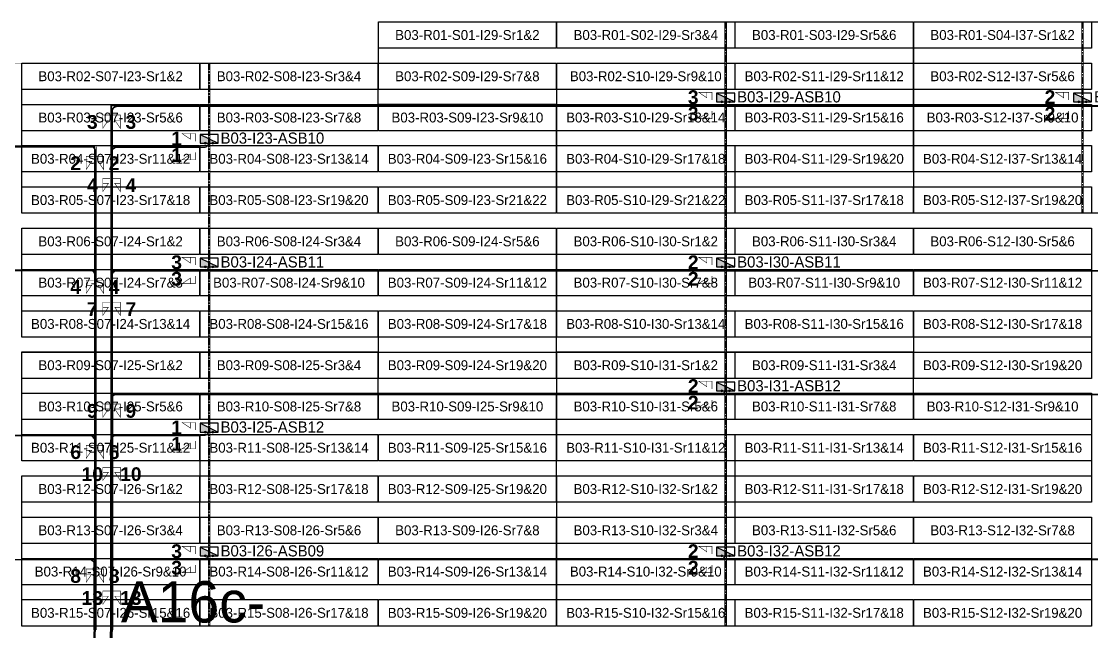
# Model space of a CAD drawing. Header units: metres. Extents: x 531268 to 531754, y 2675329 to 2675589.
# Drawn here: x 531462.6 to 531656.9, y 2675478.3 to 2675589.2 of the extents above; entities that cross this region are included whole.
import ezdxf
from ezdxf.enums import TextEntityAlignment as Align

# ---------------------------------------------------------------- set-up
doc = ezdxf.new("R2010")
doc.units = ezdxf.units.M
doc.linetypes.add('CENTER', pattern=[2, 1.25, -0.25, 0.25, -0.25])
doc.layers.add('Boundary-12.5 MW Block', color=6, linetype='Continuous', lineweight=9)
doc.layers.add('PILE', color=1, linetype='Continuous', lineweight=15)
for name, color, linetype in [('DC Trench BL-03', 40, 'Continuous'), ('E-Inverter Grouping', 2, 'Continuous'), ('Inverter Block-03', 7, 'Continuous'), ('LT Cable(AG) INV to LT Panel BL-03', 2, 'Continuous'), ('Messenger Wire Block-03 (Master Path)', 30, 'Continuous'), ('Messenger Wire Block-03 (MW Path)', 191, 'Continuous'), ('Messenger Wire Exc Link', 7, 'Continuous'), ('MMS Block Numbering', 7, 'Continuous'), ('MMS Table Block-03', 8, 'Continuous'), ('Plan Line - DC BL-03', 40, 'Continuous'), ('Section Marking BL-03', 2, 'Continuous')]:
    doc.layers.add(name, color=color, linetype=linetype)
doc.styles.add('Adani Regular', font='Adani Regular.ttf')
doc.styles.add('BoldTextStyle', font='arialbd.ttf')
doc.styles.get("Standard").update_dxf_attribs({"font": 'Adani Regular.ttf'})

# ---------------------------------------------------------------- blocks, each defined once
blk = doc.blocks.new('MMS Table (32.292 x 4.788)')
at = {"color": 0}
blk.add_lwpolyline([(0, -0.002), (0, 4.786), (32.292, 4.786), (32.292, -0.002)], close=True, dxfattribs=at)
at = {"color": 7}
blk.add_attdef('ID1', text='', height=1.8, dxfattribs=at).set_placement((16.146, 2.392), align=Align.MIDDLE_CENTER)
blk = doc.blocks.new('Inverter Block')
h = blk.add_hatch(color=0)
h.dxf.hatch_style = 1
h.paths.add_polyline_path([(-1.46, 2.27), (-1.46, 0.85), (1.46, 0.85)])
at = {"color": 0}
blk.add_lwpolyline([(1.46, 2.27), (-1.46, 2.27), (-1.46, 0.85), (1.46, 0.85)], close=True, dxfattribs=at)
blk.add_lwpolyline([(-1.46, 2.27), (1.46, 0.85)], dxfattribs=at)
at = {"layer": 'PILE'}
for centre in [(-0.61, 0.85), (0.61, 0.85)]:
    blk.add_circle(centre, 0.156, dxfattribs=at)
at = {"color": 7}
blk.add_attdef('ID', (-1.46, 3.01), '', height=1.8, dxfattribs=at)

msp = doc.modelspace()

# ---------------------------------------------------------------- linework, layer by layer
at = {"layer": 'Boundary-12.5 MW Block', "const_width": 0.05}
msp.add_lwpolyline([(531268.32, 2675581.58), (531527.45, 2675581.58), (531527.45, 2675589.08), (531754.1, 2675589.08), (531754.1, 2675329.29), (531268.32, 2675329.29)], close=True, dxfattribs=at)
at = {"layer": 'DC Trench BL-03', "color": 40, "const_width": 0.15}
for points in [[(531590.65, 2675589.08), (531590.35, 2675589.08), (531590.35, 2675479.29), (531590.65, 2675479.29)], [(531590.65, 2675589.08), (531590.35, 2675589.08), (531590.35, 2675479.29), (531590.65, 2675479.29)], [(531655.43, 2675589.08), (531655.13, 2675589.08), (531655.13, 2675554.29), (531655.43, 2675554.29)], [(531655.43, 2675589.08), (531655.13, 2675589.08), (531655.13, 2675554.29), (531655.43, 2675554.29)], [(531496.85, 2675581.58), (531496.55, 2675581.58), (531496.55, 2675479.29), (531496.85, 2675479.29)], [(531496.85, 2675581.58), (531496.55, 2675581.58), (531496.55, 2675479.29), (531496.85, 2675479.29)]]:
    msp.add_lwpolyline(points, close=True, dxfattribs=at)
at = {"layer": 'E-Inverter Grouping'}
for points in [[(531624.53, 2675589.08), (531624.53, 2675561.79), (531592.14, 2675561.79), (531592.14, 2675554.29), (531559.84, 2675554.29), (531559.84, 2675576.79), (531527.45, 2675576.79), (531527.45, 2675589.08)], [(531689.31, 2675554.29), (531592.24, 2675554.29), (531592.24, 2675559.08), (531624.63, 2675559.08), (531624.63, 2675589.08), (531689.31, 2675589.08)], [(531527.35, 2675574.08), (531559.74, 2675574.08), (531559.74, 2675554.29), (531462.67, 2675554.29), (531462.67, 2675581.58), (531527.35, 2675581.58)]]:
    msp.add_lwpolyline(points, close=True, dxfattribs=at)
at = {"layer": 'E-Inverter Grouping', "color": 3}
for points in [[(531559.74, 2675524.29), (531527.45, 2675524.29), (531527.45, 2675531.79), (531462.67, 2675531.79), (531462.67, 2675551.58), (531559.74, 2675551.58)], [(531656.92, 2675524.29), (531624.63, 2675524.29), (531624.63, 2675531.79), (531559.84, 2675531.79), (531559.84, 2675551.58), (531656.92, 2675551.58)], [(531527.35, 2675521.58), (531559.74, 2675521.58), (531559.74, 2675501.79), (531495.06, 2675501.79), (531495.06, 2675509.29), (531462.67, 2675509.29), (531462.67, 2675529.08), (531527.35, 2675529.08)], [(531624.53, 2675521.58), (531656.92, 2675521.58), (531656.92, 2675501.79), (531592.24, 2675501.79), (531592.24, 2675509.29), (531559.84, 2675509.29), (531559.84, 2675529.08), (531624.53, 2675529.08)], [(531462.67, 2675479.29), (531462.67, 2675506.58), (531494.96, 2675506.58), (531494.96, 2675499.08), (531559.74, 2675499.08), (531559.74, 2675479.29)], [(531559.84, 2675479.29), (531559.84, 2675506.58), (531592.14, 2675506.58), (531592.14, 2675499.08), (531656.92, 2675499.08), (531656.92, 2675479.29)]]:
    msp.add_lwpolyline(points, close=True, dxfattribs=at)
at = {"layer": 'LT Cable(AG) INV to LT Panel BL-03', "color": 5}
for points in [[(531490.75, 2675461.29), (531487.25, 2675461.29, -0.414214), (531486.35, 2675462.19), (531486.35, 2675465.29, 0.214019), (531486.05, 2675465.96), (531479.33, 2675471.94, -0.214019), (531479.03, 2675472.61), (531479.03, 2675477.92, -0.0289), (531479.04, 2675478.02), (531479.09, 2675478.5, 0.0289), (531479.1, 2675478.61), (531479.1, 2675572.87, -0.414214), (531480, 2675573.77), (531589.6, 2675573.77, 0.414214), (531590.5, 2675574.67), (531590.5, 2675575.23)], [(531490.75, 2675461.32), (531487.28, 2675461.32, -0.414214), (531486.38, 2675462.22), (531486.38, 2675465.3, 0.214019), (531486.07, 2675465.97), (531479.36, 2675471.95, -0.214019), (531479.06, 2675472.62), (531479.06, 2675477.92, -0.0289), (531479.06, 2675478.02), (531479.12, 2675478.5, 0.0289), (531479.13, 2675478.61), (531479.13, 2675572.84, -0.414214), (531480.03, 2675573.74), (531654.38, 2675573.74, 0.414214), (531655.28, 2675574.64), (531655.28, 2675575.23)], [(531490.75, 2675461.34), (531487.3, 2675461.34, -0.414214), (531486.4, 2675462.24), (531486.4, 2675465.31, 0.214019), (531486.1, 2675465.98), (531479.38, 2675471.96, -0.214019), (531479.08, 2675472.63), (531479.08, 2675477.92, -0.0289), (531479.09, 2675478.02), (531479.14, 2675478.5, 0.0289), (531479.15, 2675478.6), (531479.15, 2675572.82, -0.414214), (531480.05, 2675573.72), (531719.16, 2675573.72, 0.414214), (531720.06, 2675574.62), (531720.06, 2675575.23)], [(531490.75, 2675461.27), (531487.23, 2675461.27, -0.414214), (531486.33, 2675462.17), (531486.33, 2675465.28, 0.214019), (531486.02, 2675465.95), (531479.31, 2675471.93, -0.214019), (531479.01, 2675472.6), (531479.01, 2675477.92, -0.0289), (531479.01, 2675478.03), (531479.07, 2675478.51, 0.0289), (531479.08, 2675478.61), (531479.08, 2675565.39, -0.414214), (531479.98, 2675566.29), (531495.8, 2675566.29, 0.414214), (531496.7, 2675567.19), (531496.7, 2675567.73)], [(531488.81, 2675461.19), (531487.15, 2675461.19, -0.414214), (531486.25, 2675462.09), (531486.25, 2675465.24, 0.214019), (531485.95, 2675465.92), (531479.23, 2675471.89, -0.214019), (531478.93, 2675472.57), (531478.93, 2675477.93, -0.0289), (531478.94, 2675478.03), (531478.99, 2675478.51, 0.0289), (531479, 2675478.61), (531479, 2675542.97, -0.414214), (531479.9, 2675543.87), (531495.8, 2675543.87, 0.414214), (531496.7, 2675544.77), (531496.7, 2675545.23)], [(531488.81, 2675461.22), (531487.18, 2675461.22, -0.414214), (531486.28, 2675462.12), (531486.28, 2675465.26, 0.214019), (531485.97, 2675465.93), (531479.26, 2675471.91, -0.214019), (531478.96, 2675472.58), (531478.96, 2675477.92, -0.0289), (531478.96, 2675478.03), (531479.02, 2675478.51, 0.0289), (531479.03, 2675478.61), (531479.03, 2675542.94, -0.414214), (531479.93, 2675543.84), (531589.6, 2675543.84, 0.414214), (531590.5, 2675544.74), (531590.5, 2675545.23)], [(531488.81, 2675461.24), (531487.2, 2675461.24, -0.414214), (531486.3, 2675462.14), (531486.3, 2675465.27, 0.214019), (531486, 2675465.94), (531479.28, 2675471.92, -0.214019), (531478.98, 2675472.59), (531478.98, 2675477.92, -0.0289), (531478.99, 2675478.03), (531479.04, 2675478.51, 0.0289), (531479.05, 2675478.61), (531479.05, 2675542.92, -0.414214), (531479.95, 2675543.82), (531686.77, 2675543.82, 0.414214), (531687.67, 2675544.72), (531687.67, 2675545.23)], [(531486.74, 2675461.22, -0.297466), (531486.2, 2675462.04), (531486.2, 2675465.22, 0.214019), (531485.9, 2675465.89), (531479.18, 2675471.87, -0.214019), (531478.88, 2675472.54), (531478.88, 2675477.93, -0.0289), (531478.89, 2675478.03), (531478.94, 2675478.51, 0.0289), (531478.95, 2675478.62), (531478.95, 2675520.52, -0.414214), (531479.85, 2675521.42), (531589.6, 2675521.42, 0.414214), (531590.5, 2675522.32), (531590.5, 2675522.73)], [(531488.81, 2675461.17), (531487.13, 2675461.17, -0.414214), (531486.23, 2675462.07), (531486.23, 2675465.23, 0.214019), (531485.92, 2675465.91), (531479.21, 2675471.88, -0.214019), (531478.91, 2675472.56), (531478.91, 2675477.93, -0.0289), (531478.91, 2675478.03), (531478.97, 2675478.51, 0.0289), (531478.98, 2675478.61), (531478.98, 2675520.49, -0.414214), (531479.88, 2675521.39), (531686.77, 2675521.39, 0.414214), (531687.67, 2675522.29), (531687.67, 2675522.73)], [(531486.74, 2675461.18, -0.305689), (531486.18, 2675462.02), (531486.18, 2675465.21, 0.214019), (531485.87, 2675465.88), (531479.16, 2675471.86, -0.214019), (531478.86, 2675472.53), (531478.86, 2675477.93, -0.0289), (531478.86, 2675478.03), (531478.92, 2675478.51, 0.0289), (531478.93, 2675478.62), (531478.93, 2675513.04, -0.414214), (531479.83, 2675513.94), (531495.8, 2675513.94, 0.414214), (531496.7, 2675514.84), (531496.7, 2675515.23)], [(531486.74, 2675461.11, -0.32196), (531486.13, 2675461.97), (531486.13, 2675465.19, 0.214019), (531485.82, 2675465.86), (531479.11, 2675471.84, -0.214019), (531478.81, 2675472.51), (531478.81, 2675477.93, -0.0289), (531478.81, 2675478.04), (531478.87, 2675478.52, 0.0289), (531478.88, 2675478.62), (531478.88, 2675490.59, -0.414214), (531479.78, 2675491.49), (531589.6, 2675491.49, 0.414214), (531590.5, 2675492.39), (531590.5, 2675492.73)], [(531486.74, 2675461.15, -0.31385), (531486.15, 2675461.99), (531486.15, 2675465.2, 0.214019), (531485.85, 2675465.87), (531479.13, 2675471.85, -0.214019), (531478.83, 2675472.52), (531478.83, 2675477.93, -0.0289), (531478.84, 2675478.04), (531478.89, 2675478.52, 0.0289), (531478.9, 2675478.62), (531478.9, 2675490.57, -0.414214), (531479.8, 2675491.47), (531686.77, 2675491.47, 0.414214), (531687.67, 2675492.37), (531687.67, 2675492.73)]]:
    msp.add_lwpolyline(points, format="xyb", dxfattribs=at)
at = {"layer": 'LT Cable(AG) INV to LT Panel BL-03'}
for points in [[(531485.72, 2675460.7), (531485.04, 2675460.7, -0.160996), (531484.51, 2675460.88), (531483.03, 2675461.98, 0.103275), (531482.67, 2675462.05), (531476.89, 2675462.05, -0.414214), (531475.99, 2675462.95), (531475.99, 2675477.94, -0.021393), (531475.99, 2675478.01), (531476.03, 2675478.52, 0.021393), (531476.04, 2675478.6), (531476.04, 2675565.55, 0.414214), (531475.14, 2675566.45), (531335.64, 2675566.45, -0.414214), (531334.74, 2675567.35), (531334.74, 2675567.73)], [(531485.72, 2675460.73), (531485.05, 2675460.73, -0.160853), (531484.52, 2675460.9), (531483.03, 2675462, 0.103275), (531482.67, 2675462.08), (531476.91, 2675462.08, -0.414214), (531476.01, 2675462.98), (531476.01, 2675477.94, -0.021393), (531476.02, 2675478.01), (531476.06, 2675478.52, 0.021393), (531476.06, 2675478.6), (531476.06, 2675565.58, 0.414214), (531475.16, 2675566.48), (531432.81, 2675566.48, -0.414214), (531431.91, 2675567.38), (531431.91, 2675567.73)], [(531487.71, 2675460.65), (531485.03, 2675460.65, -0.161285), (531484.49, 2675460.83), (531483.02, 2675461.93, 0.103275), (531482.66, 2675462), (531476.84, 2675462, -0.414214), (531475.94, 2675462.9), (531475.94, 2675477.94, -0.021393), (531475.94, 2675478.02), (531475.98, 2675478.52, 0.021393), (531475.99, 2675478.6), (531475.99, 2675543, 0.414214), (531475.09, 2675543.9), (531335.64, 2675543.9, -0.414214), (531334.74, 2675544.8), (531334.74, 2675545.23)], [(531487.71, 2675460.68), (531485.04, 2675460.68, -0.16114), (531484.5, 2675460.85), (531483.02, 2675461.95, 0.103275), (531482.66, 2675462.03), (531476.86, 2675462.03, -0.414214), (531475.96, 2675462.93), (531475.96, 2675477.94, -0.021393), (531475.97, 2675478.02), (531476.01, 2675478.52, 0.021393), (531476.01, 2675478.6), (531476.01, 2675543.03, 0.414214), (531475.11, 2675543.93), (531432.81, 2675543.93, -0.414214), (531431.91, 2675544.83), (531431.91, 2675545.23)], [(531487.71, 2675460.6), (531485.02, 2675460.6, -0.161577), (531484.48, 2675460.78), (531483.01, 2675461.88, 0.103275), (531482.65, 2675461.95), (531476.79, 2675461.95, -0.414214), (531475.89, 2675462.85), (531475.89, 2675477.94, -0.021393), (531475.89, 2675478.02), (531475.93, 2675478.52, 0.021393), (531475.94, 2675478.6), (531475.94, 2675512.95, 0.414214), (531475.04, 2675513.85), (531335.64, 2675513.85, -0.414214), (531334.74, 2675514.75), (531334.74, 2675515.23)], [(531487.71, 2675460.63), (531485.02, 2675460.63, -0.161431), (531484.49, 2675460.8), (531483.01, 2675461.9, 0.103275), (531482.65, 2675461.98), (531476.81, 2675461.98, -0.414214), (531475.91, 2675462.88), (531475.91, 2675477.94, -0.021393), (531475.92, 2675478.02), (531475.96, 2675478.52, 0.021393), (531475.96, 2675478.6), (531475.96, 2675512.98, 0.414214), (531475.06, 2675513.88), (531432.81, 2675513.88, -0.414214), (531431.91, 2675514.78), (531431.91, 2675515.23)], [(531489.86, 2675460.55), (531485, 2675460.55, -0.161872), (531484.46, 2675460.73), (531482.99, 2675461.83, 0.103275), (531482.63, 2675461.9), (531476.74, 2675461.9, -0.414214), (531475.84, 2675462.8), (531475.84, 2675477.94, -0.021393), (531475.84, 2675478.02), (531475.88, 2675478.53, 0.021393), (531475.89, 2675478.6), (531475.89, 2675490.4, 0.414214), (531474.99, 2675491.3), (531335.64, 2675491.3, -0.414214), (531334.74, 2675492.2), (531334.74, 2675492.73)], [(531489.86, 2675460.58), (531485.01, 2675460.58, -0.161724), (531484.47, 2675460.76), (531483, 2675461.85, 0.103275), (531482.64, 2675461.93), (531476.76, 2675461.93, -0.414214), (531475.86, 2675462.83), (531475.86, 2675477.94, -0.021393), (531475.87, 2675478.02), (531475.91, 2675478.53, 0.021393), (531475.91, 2675478.6), (531475.91, 2675490.43, 0.414214), (531475.01, 2675491.33), (531432.81, 2675491.33, -0.414214), (531431.91, 2675492.23), (531431.91, 2675492.73)], [(531485.52, 2675460.63), (531485.95, 2675461.27, 0.149882), (531486.1, 2675461.77), (531486.1, 2675465.18, 0.214019), (531485.8, 2675465.85), (531479.08, 2675471.83, -0.214019), (531478.78, 2675472.5), (531478.78, 2675477.93, -0.0289), (531478.79, 2675478.04), (531478.84, 2675478.52, 0.0289), (531478.85, 2675478.62), (531478.85, 2675490.62, -0.414214), (531479.75, 2675491.52), (531495.8, 2675491.52, 0.414214), (531496.7, 2675492.42), (531496.7, 2675492.73)]]:
    msp.add_lwpolyline(points, format="xyb", dxfattribs=at)
at = {"layer": 'Messenger Wire Block-03 (Master Path)'}
for points in [[(531478.99, 2675478.56), (531478.99, 2675573.88)], [(531478.99, 2675573.88), (531721.7, 2675573.88)], [(531333.1, 2675566.38), (531475.96, 2675566.38)], [(531475.96, 2675478.56), (531475.96, 2675566.38)], [(531478.99, 2675566.38), (531494.96, 2675566.38)], [(531333.1, 2675543.88), (531475.96, 2675543.88)], [(531478.99, 2675543.88), (531689.31, 2675543.88)], [(531478.99, 2675521.38), (531689.31, 2675521.38)], [(531333.1, 2675513.88), (531475.96, 2675513.88)], [(531478.99, 2675513.88), (531494.96, 2675513.88)], [(531333.1, 2675491.38), (531475.96, 2675491.38)], [(531478.99, 2675491.38), (531689.31, 2675491.38)]]:
    msp.add_lwpolyline(points, dxfattribs=at)
at = {"layer": 'Messenger Wire Block-03 (MW Path)', "const_width": 0.1}
for points in [[(531478.74, 2675478.56), (531478.74, 2675573.88)], [(531478.99, 2675573.88), (531721.7, 2675573.88)], [(531333.1, 2675566.38), (531475.96, 2675566.38)], [(531476.21, 2675478.56), (531476.21, 2675566.38)], [(531478.99, 2675566.38), (531494.96, 2675566.38)], [(531333.1, 2675543.88), (531475.96, 2675543.88)], [(531478.99, 2675543.88), (531689.31, 2675543.88)], [(531478.99, 2675521.38), (531689.31, 2675521.38)], [(531479.24, 2675478.56), (531479.24, 2675521.38)], [(531333.1, 2675513.88), (531475.96, 2675513.88)], [(531478.99, 2675513.88), (531494.96, 2675513.88)], [(531333.1, 2675491.38), (531475.96, 2675491.38)], [(531475.71, 2675478.56), (531475.71, 2675491.38)], [(531478.99, 2675491.38), (531689.31, 2675491.38)]]:
    msp.add_lwpolyline(points, dxfattribs=at)
at = {"layer": 'Messenger Wire Exc Link'}
for points in [[(531475.91, 2675477.98), (531475.96, 2675478.56)], [(531478.92, 2675477.98), (531478.99, 2675478.56)]]:
    msp.add_lwpolyline(points, dxfattribs=at)
at = {"layer": 'Plan Line - DC BL-03', "color": 6, "linetype": 'CENTER'}
for points in [[(531590.5, 2675589.08), (531590.5, 2675479.29)], [(531655.28, 2675589.08), (531655.28, 2675554.29)], [(531496.7, 2675581.58), (531496.7, 2675479.29)]]:
    msp.add_lwpolyline(points, dxfattribs=at)
at = {"layer": 'Section Marking BL-03', "color": 94, "lineweight": 35, "true_color": 0x00a500, "const_width": 0.1}
for points in [[(531588, 2675574.88), (531588, 2675576.27), (531585.6, 2675576.27), (531587.08, 2675575.26), (531587.08, 2675576.27)], [(531652.78, 2675574.88), (531652.78, 2675576.27), (531650.38, 2675576.27), (531651.86, 2675575.26), (531651.86, 2675576.27)], [(531478.79, 2675572.13), (531477.4, 2675572.13), (531477.4, 2675569.73), (531478.41, 2675571.21), (531477.4, 2675571.21)], [(531479.19, 2675572.13), (531480.58, 2675572.13), (531480.58, 2675569.73), (531479.57, 2675571.21), (531480.58, 2675571.21)], [(531588, 2675572.88), (531588, 2675571.49), (531585.6, 2675571.49), (531587.08, 2675572.5), (531587.08, 2675571.49)], [(531652.78, 2675572.88), (531652.78, 2675571.49), (531650.38, 2675571.49), (531651.86, 2675572.5), (531651.86, 2675571.49)], [(531494.2, 2675567.38), (531494.2, 2675568.77), (531491.8, 2675568.77), (531493.28, 2675567.76), (531493.28, 2675568.77)], [(531475.76, 2675564.63), (531474.37, 2675564.63), (531474.37, 2675562.23), (531475.38, 2675563.71), (531474.37, 2675563.71)], [(531476.16, 2675564.63), (531477.55, 2675564.63), (531477.55, 2675562.23), (531476.54, 2675563.71), (531477.55, 2675563.71)], [(531494.2, 2675565.38), (531494.2, 2675563.99), (531491.8, 2675563.99), (531493.28, 2675565), (531493.28, 2675563.99)], [(531478.79, 2675560.63), (531477.4, 2675560.63), (531477.4, 2675558.23), (531478.41, 2675559.71), (531477.4, 2675559.71)], [(531479.19, 2675560.63), (531480.58, 2675560.63), (531480.58, 2675558.23), (531479.57, 2675559.71), (531480.58, 2675559.71)], [(531494.2, 2675544.88), (531494.2, 2675546.27), (531491.8, 2675546.27), (531493.28, 2675545.26), (531493.28, 2675546.27)], [(531588, 2675544.88), (531588, 2675546.27), (531585.6, 2675546.27), (531587.08, 2675545.26), (531587.08, 2675546.27)], [(531494.2, 2675542.88), (531494.2, 2675541.49), (531491.8, 2675541.49), (531493.28, 2675542.5), (531493.28, 2675541.49)], [(531588, 2675542.88), (531588, 2675541.49), (531585.6, 2675541.49), (531587.08, 2675542.5), (531587.08, 2675541.49)], [(531475.76, 2675542.13), (531474.37, 2675542.13), (531474.37, 2675539.73), (531475.38, 2675541.21), (531474.37, 2675541.21)], [(531476.16, 2675542.13), (531477.55, 2675542.13), (531477.55, 2675539.73), (531476.54, 2675541.21), (531477.55, 2675541.21)], [(531478.79, 2675538.13), (531477.4, 2675538.13), (531477.4, 2675535.73), (531478.41, 2675537.21), (531477.4, 2675537.21)], [(531479.19, 2675538.13), (531480.58, 2675538.13), (531480.58, 2675535.73), (531479.57, 2675537.21), (531480.58, 2675537.21)], [(531588, 2675522.38), (531588, 2675523.77), (531585.6, 2675523.77), (531587.08, 2675522.76), (531587.08, 2675523.77)], [(531478.79, 2675519.63), (531477.4, 2675519.63), (531477.4, 2675517.23), (531478.41, 2675518.71), (531477.4, 2675518.71)], [(531479.19, 2675519.63), (531480.58, 2675519.63), (531480.58, 2675517.23), (531479.57, 2675518.71), (531480.58, 2675518.71)], [(531588, 2675520.38), (531588, 2675518.99), (531585.6, 2675518.99), (531587.08, 2675520), (531587.08, 2675518.99)], [(531494.2, 2675514.88), (531494.2, 2675516.27), (531491.8, 2675516.27), (531493.28, 2675515.26), (531493.28, 2675516.27)], [(531475.76, 2675512.13), (531474.37, 2675512.13), (531474.37, 2675509.73), (531475.38, 2675511.21), (531474.37, 2675511.21)], [(531476.16, 2675512.13), (531477.55, 2675512.13), (531477.55, 2675509.73), (531476.54, 2675511.21), (531477.55, 2675511.21)], [(531494.2, 2675512.88), (531494.2, 2675511.49), (531491.8, 2675511.49), (531493.28, 2675512.5), (531493.28, 2675511.49)], [(531478.79, 2675508.13), (531477.4, 2675508.13), (531477.4, 2675505.73), (531478.41, 2675507.21), (531477.4, 2675507.21)], [(531479.19, 2675508.13), (531480.58, 2675508.13), (531480.58, 2675505.73), (531479.57, 2675507.21), (531480.58, 2675507.21)], [(531494.2, 2675492.38), (531494.2, 2675493.77), (531491.8, 2675493.77), (531493.28, 2675492.76), (531493.28, 2675493.77)], [(531588, 2675492.38), (531588, 2675493.77), (531585.6, 2675493.77), (531587.08, 2675492.76), (531587.08, 2675493.77)], [(531494.2, 2675490.38), (531494.2, 2675488.99), (531491.8, 2675488.99), (531493.28, 2675490), (531493.28, 2675488.99)], [(531588, 2675490.38), (531588, 2675488.99), (531585.6, 2675488.99), (531587.08, 2675490), (531587.08, 2675488.99)], [(531475.76, 2675489.63), (531474.37, 2675489.63), (531474.37, 2675487.23), (531475.38, 2675488.71), (531474.37, 2675488.71)], [(531476.16, 2675489.63), (531477.55, 2675489.63), (531477.55, 2675487.23), (531476.54, 2675488.71), (531477.55, 2675488.71)], [(531478.79, 2675485.63), (531477.4, 2675485.63), (531477.4, 2675483.23), (531478.41, 2675484.71), (531477.4, 2675484.71)], [(531479.19, 2675485.63), (531480.58, 2675485.63), (531480.58, 2675483.23), (531479.57, 2675484.71), (531480.58, 2675484.71)]]:
    msp.add_lwpolyline(points, dxfattribs=at)

# ---------------------------------------------------------------- block references
at = {"layer": 'Inverter Block-03'}
ref = msp.add_blockref('Inverter Block', (531590.5, 2675573.57), dxfattribs=dict(at, xscale=1.124999999976148, yscale=1.124999999976148, zscale=1.124999999976148))
ref.add_attrib('ID', 'B03-I29-ASB10', (531592.58, 2675574.43), dxfattribs={"layer": '0', "color": 7, "height": 2.025})
ref = msp.add_blockref('Inverter Block', (531655.28, 2675573.57), dxfattribs=dict(at, xscale=1.124999999976148, yscale=1.124999999976148, zscale=1.124999999976148))
ref.add_attrib('ID', 'B03-I37-ASB10', (531657.37, 2675574.43), dxfattribs={"layer": '0', "color": 7, "height": 2.025})
ref = msp.add_blockref('Inverter Block', (531496.7, 2675566.07), dxfattribs=dict(at, xscale=1.124999999976148, yscale=1.124999999976148, zscale=1.124999999976148))
ref.add_attrib('ID', 'B03-I23-ASB10', (531498.78, 2675566.93), dxfattribs={"layer": '0', "color": 7, "height": 2.025})
ref = msp.add_blockref('Inverter Block', (531496.7, 2675543.57), dxfattribs=dict(at, xscale=1.124999999976148, yscale=1.124999999976148, zscale=1.124999999976148))
ref.add_attrib('ID', 'B03-I24-ASB11', (531498.78, 2675544.43), dxfattribs={"layer": '0', "color": 7, "height": 2.025})
ref = msp.add_blockref('Inverter Block', (531590.5, 2675543.57), dxfattribs=dict(at, xscale=1.124999999976148, yscale=1.124999999976148, zscale=1.124999999976148))
ref.add_attrib('ID', 'B03-I30-ASB11', (531592.58, 2675544.43), dxfattribs={"layer": '0', "color": 7, "height": 2.025})
ref = msp.add_blockref('Inverter Block', (531590.5, 2675521.07), dxfattribs=dict(at, xscale=1.124999999976148, yscale=1.124999999976148, zscale=1.124999999976148))
ref.add_attrib('ID', 'B03-I31-ASB12', (531592.58, 2675521.93), dxfattribs={"layer": '0', "color": 7, "height": 2.025})
ref = msp.add_blockref('Inverter Block', (531496.7, 2675513.57), dxfattribs=dict(at, xscale=1.124999999976148, yscale=1.124999999976148, zscale=1.124999999976148))
ref.add_attrib('ID', 'B03-I25-ASB12', (531498.78, 2675514.43), dxfattribs={"layer": '0', "color": 7, "height": 2.025})
ref = msp.add_blockref('Inverter Block', (531496.7, 2675491.07), dxfattribs=dict(at, xscale=1.124999999976148, yscale=1.124999999976148, zscale=1.124999999976148))
ref.add_attrib('ID', 'B03-I26-ASB09', (531498.78, 2675491.93), dxfattribs={"layer": '0', "color": 7, "height": 2.025})
ref = msp.add_blockref('Inverter Block', (531590.5, 2675491.07), dxfattribs=dict(at, xscale=1.124999999976148, yscale=1.124999999976148, zscale=1.124999999976148))
ref.add_attrib('ID', 'B03-I32-ASB12', (531592.58, 2675491.93), dxfattribs={"layer": '0', "color": 7, "height": 2.025})
at = {"layer": 'MMS Table Block-03'}
for p, values in [((531527.45, 2675584.29), {'ID1': 'B03-R01-S01-I29-Sr1&2'}), ((531559.84, 2675584.29), {'ID1': 'B03-R01-S02-I29-Sr3&4'}), ((531592.24, 2675584.29), {'ID1': 'B03-R01-S03-I29-Sr5&6'}), ((531624.63, 2675584.29), {'ID1': 'B03-R01-S04-I37-Sr1&2'}), ((531462.67, 2675576.79), {'ID1': 'B03-R02-S07-I23-Sr1&2'}), ((531495.06, 2675576.79), {'ID1': 'B03-R02-S08-I23-Sr3&4'}), ((531527.45, 2675576.79), {'ID1': 'B03-R02-S09-I29-Sr7&8'}), ((531559.84, 2675576.79), {'ID1': 'B03-R02-S10-I29-Sr9&10'}), ((531592.24, 2675576.79), {'ID1': 'B03-R02-S11-I29-Sr11&12'}), ((531624.63, 2675576.79), {'ID1': 'B03-R02-S12-I37-Sr5&6'}), ((531462.67, 2675569.29), {'ID1': 'B03-R03-S07-I23-Sr5&6'}), ((531495.06, 2675569.29), {'ID1': 'B03-R03-S08-I23-Sr7&8'}), ((531527.45, 2675569.29), {'ID1': 'B03-R03-S09-I23-Sr9&10'}), ((531559.84, 2675569.29), {'ID1': 'B03-R03-S10-I29-Sr13&14'}), ((531592.24, 2675569.29), {'ID1': 'B03-R03-S11-I29-Sr15&16'}), ((531624.63, 2675569.29), {'ID1': 'B03-R03-S12-I37-Sr9&10'}), ((531462.67, 2675561.79), {'ID1': 'B03-R04-S07-I23-Sr11&12'}), ((531495.06, 2675561.79), {'ID1': 'B03-R04-S08-I23-Sr13&14'}), ((531527.45, 2675561.79), {'ID1': 'B03-R04-S09-I23-Sr15&16'}), ((531559.84, 2675561.79), {'ID1': 'B03-R04-S10-I29-Sr17&18'}), ((531592.24, 2675561.79), {'ID1': 'B03-R04-S11-I29-Sr19&20'}), ((531624.63, 2675561.79), {'ID1': 'B03-R04-S12-I37-Sr13&14'}), ((531462.67, 2675554.29), {'ID1': 'B03-R05-S07-I23-Sr17&18'}), ((531495.06, 2675554.29), {'ID1': 'B03-R05-S08-I23-Sr19&20'}), ((531527.45, 2675554.29), {'ID1': 'B03-R05-S09-I23-Sr21&22'}), ((531559.84, 2675554.29), {'ID1': 'B03-R05-S10-I29-Sr21&22'}), ((531592.24, 2675554.29), {'ID1': 'B03-R05-S11-I37-Sr17&18'}), ((531624.63, 2675554.29), {'ID1': 'B03-R05-S12-I37-Sr19&20'}), ((531462.67, 2675546.79), {'ID1': 'B03-R06-S07-I24-Sr1&2'}), ((531495.06, 2675546.79), {'ID1': 'B03-R06-S08-I24-Sr3&4'}), ((531527.45, 2675546.79), {'ID1': 'B03-R06-S09-I24-Sr5&6'}), ((531559.84, 2675546.79), {'ID1': 'B03-R06-S10-I30-Sr1&2'}), ((531592.24, 2675546.79), {'ID1': 'B03-R06-S11-I30-Sr3&4'}), ((531624.63, 2675546.79), {'ID1': 'B03-R06-S12-I30-Sr5&6'}), ((531462.67, 2675539.29), {'ID1': 'B03-R07-S07-I24-Sr7&8'}), ((531495.06, 2675539.29), {'ID1': 'B03-R07-S08-I24-Sr9&10'}), ((531527.45, 2675539.29), {'ID1': 'B03-R07-S09-I24-Sr11&12'}), ((531559.84, 2675539.29), {'ID1': 'B03-R07-S10-I30-Sr7&8'}), ((531592.24, 2675539.29), {'ID1': 'B03-R07-S11-I30-Sr9&10'}), ((531624.63, 2675539.29), {'ID1': 'B03-R07-S12-I30-Sr11&12'}), ((531462.67, 2675531.79), {'ID1': 'B03-R08-S07-I24-Sr13&14'}), ((531495.06, 2675531.79), {'ID1': 'B03-R08-S08-I24-Sr15&16'}), ((531527.45, 2675531.79), {'ID1': 'B03-R08-S09-I24-Sr17&18'}), ((531559.84, 2675531.79), {'ID1': 'B03-R08-S10-I30-Sr13&14'}), ((531592.24, 2675531.79), {'ID1': 'B03-R08-S11-I30-Sr15&16'}), ((531624.63, 2675531.79), {'ID1': 'B03-R08-S12-I30-Sr17&18'}), ((531462.67, 2675524.29), {'ID1': 'B03-R09-S07-I25-Sr1&2'}), ((531495.06, 2675524.29), {'ID1': 'B03-R09-S08-I25-Sr3&4'}), ((531527.45, 2675524.29), {'ID1': 'B03-R09-S09-I24-Sr19&20'}), ((531559.84, 2675524.29), {'ID1': 'B03-R09-S10-I31-Sr1&2'}), ((531592.24, 2675524.29), {'ID1': 'B03-R09-S11-I31-Sr3&4'}), ((531624.63, 2675524.29), {'ID1': 'B03-R09-S12-I30-Sr19&20'}), ((531462.67, 2675516.79), {'ID1': 'B03-R10-S07-I25-Sr5&6'}), ((531495.06, 2675516.79), {'ID1': 'B03-R10-S08-I25-Sr7&8'}), ((531527.45, 2675516.79), {'ID1': 'B03-R10-S09-I25-Sr9&10'}), ((531559.84, 2675516.79), {'ID1': 'B03-R10-S10-I31-Sr5&6'}), ((531592.24, 2675516.79), {'ID1': 'B03-R10-S11-I31-Sr7&8'}), ((531624.63, 2675516.79), {'ID1': 'B03-R10-S12-I31-Sr9&10'}), ((531462.67, 2675509.29), {'ID1': 'B03-R11-S07-I25-Sr11&12'}), ((531495.06, 2675509.29), {'ID1': 'B03-R11-S08-I25-Sr13&14'}), ((531527.45, 2675509.29), {'ID1': 'B03-R11-S09-I25-Sr15&16'}), ((531559.84, 2675509.29), {'ID1': 'B03-R11-S10-I31-Sr11&12'}), ((531592.24, 2675509.29), {'ID1': 'B03-R11-S11-I31-Sr13&14'}), ((531624.63, 2675509.29), {'ID1': 'B03-R11-S12-I31-Sr15&16'}), ((531462.67, 2675501.79), {'ID1': 'B03-R12-S07-I26-Sr1&2'}), ((531495.06, 2675501.79), {'ID1': 'B03-R12-S08-I25-Sr17&18'}), ((531527.45, 2675501.79), {'ID1': 'B03-R12-S09-I25-Sr19&20'}), ((531559.84, 2675501.79), {'ID1': 'B03-R12-S10-I32-Sr1&2'}), ((531592.24, 2675501.79), {'ID1': 'B03-R12-S11-I31-Sr17&18'}), ((531624.63, 2675501.79), {'ID1': 'B03-R12-S12-I31-Sr19&20'}), ((531462.67, 2675494.29), {'ID1': 'B03-R13-S07-I26-Sr3&4'}), ((531495.06, 2675494.29), {'ID1': 'B03-R13-S08-I26-Sr5&6'}), ((531527.45, 2675494.29), {'ID1': 'B03-R13-S09-I26-Sr7&8'}), ((531559.84, 2675494.29), {'ID1': 'B03-R13-S10-I32-Sr3&4'}), ((531592.24, 2675494.29), {'ID1': 'B03-R13-S11-I32-Sr5&6'}), ((531624.63, 2675494.29), {'ID1': 'B03-R13-S12-I32-Sr7&8'}), ((531462.67, 2675486.79), {'ID1': 'B03-R14-S07-I26-Sr9&10'}), ((531495.06, 2675486.79), {'ID1': 'B03-R14-S08-I26-Sr11&12'}), ((531527.45, 2675486.79), {'ID1': 'B03-R14-S09-I26-Sr13&14'}), ((531559.84, 2675486.79), {'ID1': 'B03-R14-S10-I32-Sr9&10'}), ((531592.24, 2675486.79), {'ID1': 'B03-R14-S11-I32-Sr11&12'}), ((531624.63, 2675486.79), {'ID1': 'B03-R14-S12-I32-Sr13&14'}), ((531462.67, 2675479.29), {'ID1': 'B03-R15-S07-I26-Sr15&16'}), ((531495.06, 2675479.29), {'ID1': 'B03-R15-S08-I26-Sr17&18'}), ((531527.45, 2675479.29), {'ID1': 'B03-R15-S09-I26-Sr19&20'}), ((531559.84, 2675479.29), {'ID1': 'B03-R15-S10-I32-Sr15&16'}), ((531592.24, 2675479.29), {'ID1': 'B03-R15-S11-I32-Sr17&18'}), ((531624.63, 2675479.29), {'ID1': 'B03-R15-S12-I32-Sr19&20'})]:
    msp.add_blockref('MMS Table (32.292 x 4.788)', p, dxfattribs=at).add_auto_attribs(values)

# ---------------------------------------------------------------- texts
at = {"layer": 'MMS Block Numbering', "insert": (531493.78, 2675477.38), "char_height": 7.5, "attachment_point": 5, "style": 'Adani Regular'}
msp.add_mtext_dynamic_manual_height_columns('A16c-\\PBL-03', width=41.5354, gutter_width=1, heights=[0], dxfattribs=at)
at = {"layer": 'Section Marking BL-03', "color": 94, "true_color": 0x00a500, "style": 'BoldTextStyle'}
for s, p in [('3', (531584.6, 2675575.38)), ('2', (531649.38, 2675575.38)), ('3', (531475.49, 2675570.88)), ('3', (531482.49, 2675570.88)), ('3', (531584.6, 2675572.38)), ('2', (531649.38, 2675572.38)), ('1', (531490.8, 2675567.88)), ('1', (531490.8, 2675564.88)), ('2', (531472.46, 2675563.38)), ('2', (531479.46, 2675563.38)), ('4', (531475.49, 2675559.38)), ('4', (531482.49, 2675559.38)), ('3', (531490.8, 2675545.38)), ('2', (531584.6, 2675545.38)), ('3', (531490.8, 2675542.38)), ('2', (531584.6, 2675542.38)), ('4', (531472.46, 2675540.88)), ('4', (531479.46, 2675540.88)), ('7', (531475.49, 2675536.88)), ('7', (531482.49, 2675536.88)), ('2', (531584.6, 2675522.88)), ('9', (531475.49, 2675518.38)), ('9', (531482.49, 2675518.38)), ('2', (531584.6, 2675519.88)), ('1', (531490.8, 2675515.38)), ('1', (531490.8, 2675512.38)), ('6', (531472.46, 2675510.88)), ('6', (531479.46, 2675510.88)), ('10', (531475.49, 2675506.88)), ('10', (531482.49, 2675506.88)), ('3', (531490.8, 2675492.88)), ('2', (531584.6, 2675492.88)), ('3', (531490.8, 2675489.88)), ('2', (531584.6, 2675489.88)), ('8', (531472.46, 2675488.38)), ('8', (531479.46, 2675488.38)), ('13', (531475.49, 2675484.38)), ('13', (531482.49, 2675484.38))]:
    msp.add_text(s, height=2.5, dxfattribs=at).set_placement(p, align=Align.MIDDLE_CENTER)

doc.saveas('drawing.dxf')
